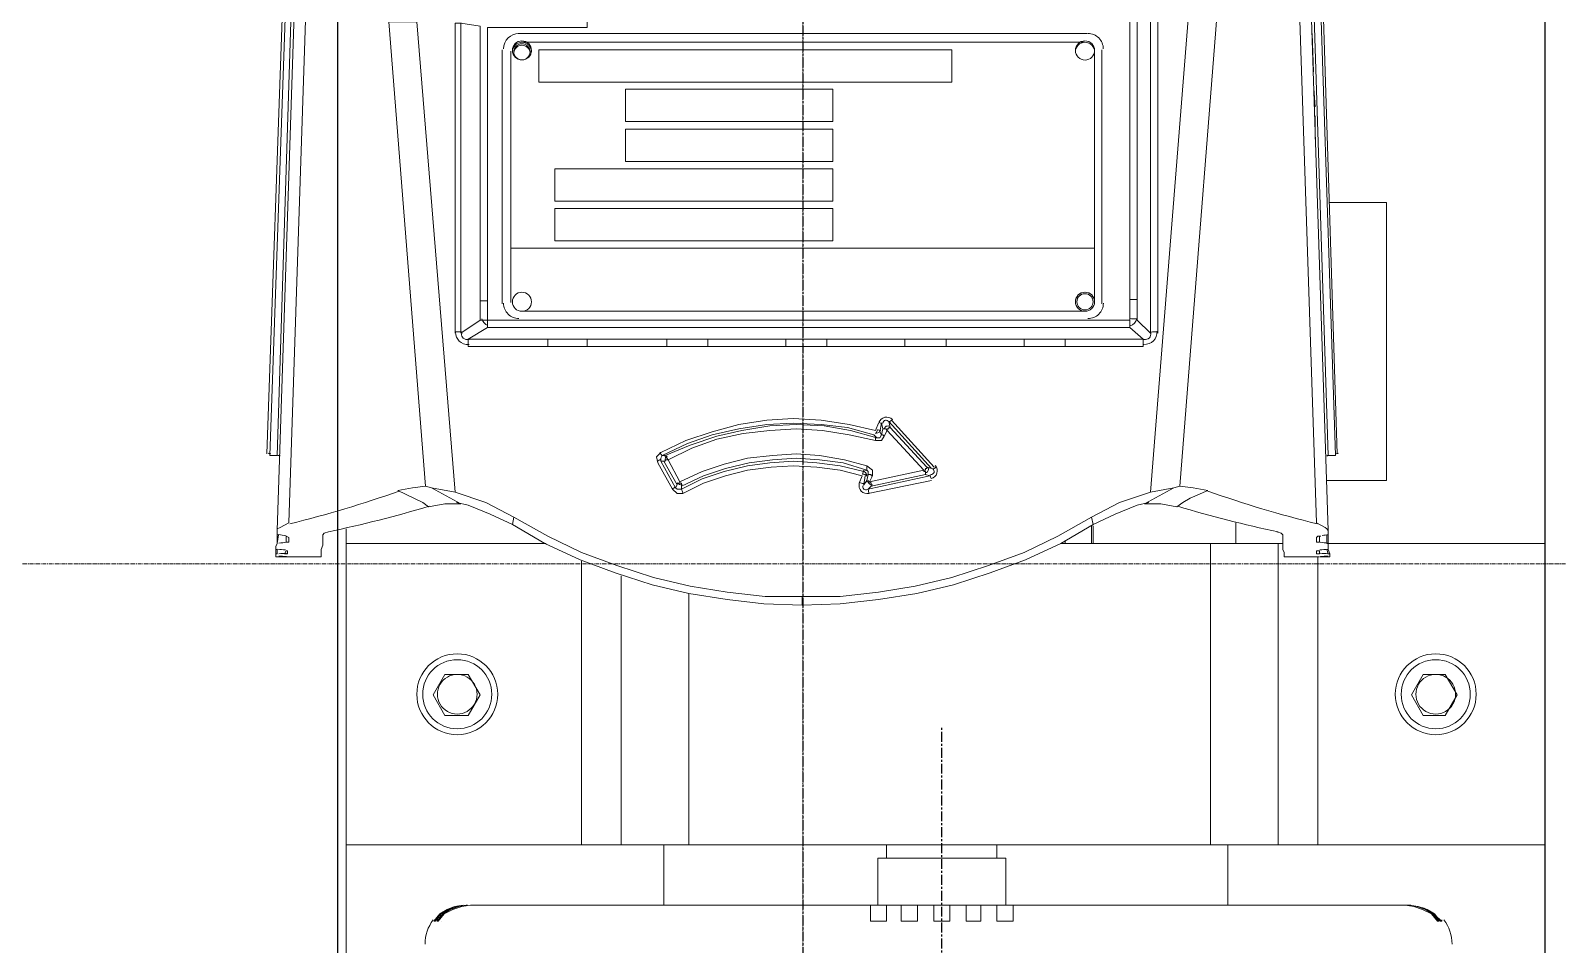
# Model space of a CAD drawing. Header units: inches. Extents: x 8618018 to 8935006, y 2431589 to 2567223.
# Drawn here: x 8666988.8 to 8667181, y 2519041.8 to 2519156.9 of the extents above; entities that cross this region are included whole.
import ezdxf

# ---------------------------------------------------------------- set-up
doc = ezdxf.new("R2010")
doc.units = ezdxf.units.IN
doc.header["$MEASUREMENT"] = 0
doc.linetypes.add('CENTER', pattern=[2, 1.25, -0.25, 0.25, -0.25])
doc.layers.add('CL', color=252, linetype='CENTER', lineweight=5)
for name, color, linetype in [('EQ', 252, 'Continuous'), ('PDF_CENTRE', 252, 'Continuous'), ('SKID', 252, 'Continuous')]:
    doc.layers.add(name, color=color, linetype=linetype)

# ---------------------------------------------------------------- blocks, each defined once
blk = doc.blocks.new('DP-11004B PL')
at = {"layer": 'EQ', "lineweight": 18}
for points in [[(-66.14, -245.8), (-60.96, -87.61), (-60.59, -75.02), (-55.6, -75.02)], [(55.97, -87.61), (43.76, -240.99), (39.87, -242.28), (36.36, -244.13), (32.1, -246.54), (27.85, -248.57), (23.4, -250.24), (18.78, -251.72), (14.15, -252.83), (9.53, -253.57), (4.72, -254.12), (-0.09, -254.12), (-4.72, -254.12), (-9.53, -253.57), (-14.15, -252.83), (-18.78, -251.72), (-23.4, -250.24), (-27.85, -248.57), (-32.1, -246.54), (-36.36, -244.13), (-39.87, -242.28), (-43.76, -240.99), (-48.57, -181.78)], [(60.41, -75.02), (60.96, -87.61), (66.14, -245.8)], [(-54.49, -149.77), (-59.48, -87.98), (-64.66, -244.87), (-65.77, -245.43), (-66.14, -245.61), (-66.14, -245.8), (-66.14, -246.35), (-65.96, -246.35), (-66.14, -247.46)], [(66.33, -249.13), (66.14, -249.13), (66.33, -249.13), (66.33, -248.94), (66.33, -248.76), (66.14, -248.76), (65.96, -248.2), (66.14, -248.2), (66.14, -247.83), (66.14, -247.46), (65.96, -247.46), (65.96, -246.35), (66.14, -246.35), (66.14, -245.8), (65.96, -245.61), (65.77, -245.43), (64.66, -244.87), (59.48, -87.98), (47.46, -240.25), (46.72, -240.43), (43.76, -240.99)], [(73.47, -90.04), (93.45, -90.04), (93.45, -247.46)], [(41.17, -219.34), (41.17, -216.93), (41.17, -142.19), (42.09, -142.56), (42.09, -216.93), (42.09, -219.34), (43.76, -221), (43.76, -142.74), (44.68, -142.93), (43.57, -142.37), (43.39, -142.37), (41.91, -142), (41.35, -141.82)], [(43.57, -141.82), (43.76, -142), (44.31, -142.37), (44.68, -142.93), (44.68, -221)], [(67.25, -236.18), (64.85, -158.65), (64.66, -158.65), (64.48, -158.65), (67.07, -236.36), (66.14, -236.36), (63.74, -161.43), (63.55, -161.98), (63.55, -166.24)], [(-67.44, -236.18), (-65.4, -177.71)], [(-65.03, -177.71), (-67.07, -236.36), (-66.14, -236.36), (-64.29, -177.71)], [(-46.72, -240.43), (-47.46, -240.25), (-52.08, -181.78), (-51.71, -181.78), (-50.6, -181.78), (-50.23, -181.78), (-49.86, -181.78), (-49.49, -181.78), (-48.94, -181.78), (-48.57, -181.78)], [(35.8, -183.26), (-35.8, -183.26)], [(35.43, -184.37), (-35.43, -184.37)], [(64.11, -183.26), (64.29, -188.07)], [(-37.84, -185.3), (-37.84, -217.3)], [(-36.73, -185.48), (-36.73, -210.27), (-36.73, -217.12)], [(36.73, -217.12), (36.73, -210.27), (36.73, -185.48)], [(37.65, -217.3), (37.65, -185.3)], [(64.29, -189.55), (64.48, -192.51)], [(64.48, -193.62), (64.48, -195.29)], [(64.48, -195.84), (64.48, -196.58)], [(64.48, -196.58), (64.48, -196.58)], [(65.96, -239.51), (73.47, -239.51), (73.47, -204.54), (66.33, -204.54)], [(-36.73, -210.27), (36.73, -210.27)], [(-37.84, -217.3), (-37.84, -217.3)], [(-35.43, -218.23), (35.43, -218.23)], [(37.65, -217.3), (37.65, -217.3)], [(42.83, -221.74), (41.17, -220.26), (-39.69, -220.26), (-42.09, -221.74)], [(-39.69, -220.26), (-39.69, -219.34), (41.17, -219.34), (41.17, -220.26)], [(35.8, -219.34), (-35.8, -219.34), (35.8, -219.34)], [(33.03, -222.67), (33.03, -221.74), (42.83, -221.74), (42.83, -222.67), (33.03, -222.67), (27.85, -222.67), (18.04, -222.67), (12.86, -222.67), (3.05, -222.67), (-2.13, -222.67), (-11.93, -222.67), (-17.11, -222.67), (-27.11, -222.67), (-32.1, -222.67), (-42.09, -222.67), (-42.09, -221.74), (-32.1, -221.74)], [(-32.1, -222.67), (-32.1, -221.74), (-27.11, -221.74)], [(-27.11, -222.67), (-27.11, -221.74), (-17.11, -221.74)], [(-17.11, -222.67), (-17.11, -221.74), (-11.93, -221.74)], [(-11.93, -222.67), (-11.93, -221.74), (-2.13, -221.74)], [(-2.13, -222.67), (-2.13, -221.74), (3.05, -221.74)], [(3.05, -222.67), (3.05, -221.74), (12.86, -221.74)], [(12.86, -222.67), (12.86, -221.74), (18.04, -221.74)], [(18.04, -222.67), (18.04, -221.74), (27.85, -221.74)], [(27.85, -222.67), (27.85, -221.74), (33.03, -221.74)], [(10.08, -233.03), (9.9, -232.29), (9.71, -233.4), (9.9, -233.77), (9.71, -234.14), (9.34, -234.14), (8.97, -233.77), (5.64, -232.85), (2.31, -232.48), (-1.2, -232.29), (-4.53, -232.48), (-8.05, -233.03), (-11.38, -233.77), (-14.52, -234.88), (-17.67, -236.36), (-17.3, -236.36)], [(15.63, -237.84), (16.19, -238.03), (10.82, -232.11), (11.01, -232.85)], [(11.19, -231.92), (16.56, -237.84)], [(9.16, -234.51), (9.9, -234.51), (10.27, -233.96)], [(-17.48, -237.1), (-17.85, -237.1), (-17.85, -236.73), (-17.67, -236.36)], [(-17.85, -237.1), (-16, -240.43)], [(-15.26, -240.25), (-15.26, -240.62), (-12.67, -239.32), (-9.9, -238.4), (-6.94, -237.66), (-4.16, -237.29), (-1.2, -237.1), (1.76, -237.29), (4.72, -237.66), (7.68, -238.4), (8.05, -238.21), (8.23, -238.4), (8.23, -238.77), (7.86, -238.95), (7.68, -240.06), (8.05, -239.51)], [(8.05, -237.66), (8.79, -238.21), (8.79, -238.95), (8.42, -239.69), (8.23, -239.69), (8.05, -239.69), (8.05, -239.51), (8.23, -238.77), (8.42, -238.77), (8.6, -238.77), (8.6, -238.95), (8.79, -238.95)], [(8.6, -240.25), (8.23, -240.62), (16, -238.95), (15.45, -238.77)], [(16.19, -239.51), (8.23, -241.17)], [(-47.46, -240.25), (-49.12, -240.43), (-50.97, -240.8), (-48.94, -241.73), (-47.83, -242.28), (-47.09, -242.84), (-45.05, -242.47), (-43.02, -242.47), (-46.72, -240.43), (-43.76, -240.99)], [(47.46, -240.25), (49.12, -240.43), (50.97, -240.8), (48.75, -241.73), (47.83, -242.28), (47.09, -242.84), (45.05, -242.47), (43.02, -242.47), (46.72, -240.43)], [(-43.57, -242.28), (-42.09, -242.65), (-39.32, -243.76), (-36.54, -245.06)], [(43.57, -242.28), (42.09, -242.65), (39.32, -243.76), (36.54, -245.06)], [(-57.45, -245.61), (-57.45, -247.46)], [(36.36, -244.13), (36.54, -245.06), (32.47, -247.46), (28.03, -249.5), (23.59, -251.16), (18.96, -252.64), (14.34, -253.75), (9.53, -254.49), (4.72, -255.05), (-0.09, -255.23), (-0.09, -254.12), (-0.09, -255.23), (-4.9, -255.05), (-9.53, -254.49), (-14.34, -253.75), (-18.96, -252.64), (-23.59, -251.16), (-28.03, -249.5), (-32.47, -247.46), (-36.54, -245.06), (-36.36, -244.13)], [(36.36, -247.46), (36.36, -245.24)], [(36.54, -247.46), (36.54, -245.24)], [(54.49, -244.87), (54.49, -247.46)], [(-66.14, -246.35), (-66.14, -247.46), (-66.33, -247.83), (-66.33, -248.2), (-66.14, -248.2), (-66.14, -248.76), (-66.33, -248.76), (-66.33, -248.94), (-66.33, -249.13), (-66.14, -249.13), (-66.33, -249.13)], [(-66.14, -247.46), (-66.14, -247.46)], [(32.47, -247.46), (51.34, -247.46), (51.34, -285.39), (-14.34, -285.39), (-22.85, -285.39), (-27.85, -285.39), (-57.45, -285.39), (-57.45, -247.46), (-32.29, -247.46)], [(33.03, -247.09), (33.03, -247.46)], [(51.34, -285.39), (59.85, -285.39), (59.85, -247.46), (51.34, -247.46)], [(59.67, -245.98), (60.22, -246.17), (60.41, -246.35), (60.41, -247.09), (60.41, -247.65), (60.41, -248.2), (60.59, -248.57), (60.59, -248.94), (60.59, -249.13), (64.85, -249.13), (64.85, -285.39)], [(59.85, -247.46), (60.41, -247.46)], [(65.03, -246.54), (65.03, -247.28), (64.66, -247.28), (64.66, -246.72), (64.85, -246.54), (65.22, -246.54)], [(66.14, -247.46), (66.14, -247.46)], [(-66.33, -248.76), (-66.33, -248.2)], [(-66.33, -248.76), (-66.33, -248.76)], [(-66.33, -249.13), (-66.33, -249.13)], [(-66.14, -249.13), (-66.14, -249.13)], [(-65.22, -249.13), (-64.85, -249.13), (-65.22, -249.13)], [(-65.22, -249.13), (-65.22, -249.13)], [(-27.85, -285.39), (-27.85, -249.68)], [(65.03, -249.13), (64.85, -249.13), (65.03, -249.13)], [(65.03, -249.13), (65.03, -249.13)], [(66.14, -248.2), (66.33, -248.76)], [(66.14, -249.13), (66.14, -249.13)], [(66.33, -248.76), (66.33, -248.76)], [(66.33, -249.13), (66.33, -249.13)], [(-22.85, -251.53), (-22.85, -285.39)], [(-14.34, -253.75), (-14.34, -285.39)], [(-0.09, -255.23), (-0.09, -255.23)], [(-57.45, -285.39), (-57.45, -304.45)], [(-17.48, -285.39), (-17.48, -292.98)], [(10.56, -285.39), (10.56, -287.06)], [(24.44, -287.06), (24.44, -285.39)], [(53.49, -285.39), (53.49, -292.98)], [(93.45, -285.39), (93.45, -304.45)], [(25.55, -292.98), (25.55, -287.06), (9.45, -287.06), (9.45, -292.98)], [(-42.72, -292.98), (-43.83, -293.16), (-44.76, -293.53), (-45.68, -294.09), (-46.42, -295.01), (-46.24, -295.01), (-45.5, -294.09), (-44.57, -293.53), (-43.46, -293.16), (-42.35, -292.98), (-42.17, -292.98), (-43.28, -293.16), (-44.39, -293.53), (-45.31, -294.09), (-46.05, -295.01), (-45.87, -295.01), (-45.13, -294.09), (-44.02, -293.53), (-42.91, -293.16), (-41.8, -292.98), (8.53, -292.98), (8.53, -293.16), (8.53, -293.53), (8.53, -294.09), (8.53, -295.01), (10.56, -295.01), (10.56, -294.09), (10.56, -293.53), (10.56, -293.16), (10.56, -292.98), (12.41, -292.98), (12.41, -293.16), (12.41, -293.53), (12.41, -294.09), (12.41, -295.01), (14.45, -295.01), (14.45, -294.09), (14.45, -293.53), (14.45, -293.16), (14.45, -292.98), (16.48, -292.98), (16.48, -293.16), (16.48, -293.53), (16.48, -294.09), (16.48, -295.01), (18.52, -295.01), (18.52, -294.09), (18.52, -293.53), (18.52, -293.16), (18.52, -292.98), (20.55, -292.98), (20.55, -293.16), (20.55, -293.53), (20.55, -294.09), (20.55, -295.01), (22.4, -295.01), (22.4, -294.09), (22.4, -293.53), (22.4, -293.16), (22.4, -292.98), (24.44, -292.98), (24.44, -293.16), (24.44, -293.53), (24.44, -294.09), (24.44, -295.01), (26.48, -295.01), (26.48, -294.09), (26.48, -293.53), (26.48, -293.16), (26.48, -292.98), (75.8, -292.98), (76.91, -293.16), (78.02, -293.53), (79.13, -294.09), (79.87, -295.01), (80.06, -295.01), (79.32, -294.09), (78.39, -293.53), (77.28, -293.16), (75.99, -292.98), (76.36, -292.98), (77.47, -293.16), (78.58, -293.53), (79.5, -294.09), (80.24, -295.01), (80.43, -295.01), (78.95, -293.72), (78.21, -293.35), (77.28, -293.16)], [(-41.54, -292.98), (-41.35, -292.98)], [(-40.8, -292.98), (-41.17, -292.98)], [(10.56, -292.98), (8.53, -292.98)], [(14.45, -292.98), (12.41, -292.98)], [(18.52, -292.98), (16.48, -292.98)], [(22.4, -292.98), (20.55, -292.98)], [(26.48, -292.98), (24.44, -292.98)], [(75.99, -292.98), (75.8, -292.98)], [(76.36, -292.98), (76.54, -292.98)], [(-45.42, -295.01), (-45.42, -295.01)], [(80.43, -294.83), (80.43, -295.01)]]:
    blk.add_lwpolyline(points, dxfattribs=at)
at = {"layer": 'EQ'}
blk.add_lwpolyline([(93.45, -440.04), (93.45, -90.04), (-58.55, -90.04), (-58.55, -440.04)], close=True, dxfattribs=at)
at = {"layer": 'EQ', "lineweight": 18}
for points in [[(-43.76, -221), (-43.76, -181.97, -0.009971), (-42.93, -181.98)], [(-27.11, -181.41), (-27.11, -182.52), (-39.69, -182.52), (-39.69, -216.93), (-39.69, -219.34, -0.009971), (-40.51, -219.33)], [(-34.14, -185.57, 0.414213), (-35.34, -184.37, 0.414213), (-36.54, -185.57)], [(36.73, -185.57, 0.414213), (35.52, -184.37, 0.414213), (34.32, -185.57)], [(-34.32, -185.67, 0.390072), (-35.34, -184.74, 0.3901), (-36.35, -185.67)], [(36.73, -217.03, 0.414213), (35.52, -215.82, 0.414213), (34.32, -217.03)], [(41.19, -220.04, 0.271893), (42.05, -219.18, -0.012225), (41.17, -219.15)], [(8.25, -240.66, 0.004701), (8.34, -241.15, -0.560303), (7.12, -239.88), (7.49, -238.95), (4.72, -238.21), (1.76, -237.84), (-1.2, -237.66), (-3.98, -237.84), (-6.94, -238.21), (-9.71, -238.95), (-12.49, -239.88), (-15.08, -241.17), (-15.82, -241.17), (-16.37, -240.62), (-18.22, -237.29), (-18.41, -236.55), (-17.85, -235.99), (-14.71, -234.51), (-11.38, -233.4), (-8.05, -232.48), (-4.53, -231.92), (-1.2, -231.74), (2.31, -231.92), (5.83, -232.48), (9.16, -233.22), (9.53, -232.29)], [(10.88, -232.19, 0.017594), (11.28, -231.86, 0.56043), (9.58, -232.24, 0.02222), (10.04, -232.33)], [(9.25, -233.59, 0.007024), (9.39, -233.13, 0.02222), (9.85, -233.26)], [(8, -238.81, -0.02222), (7.54, -238.72, 0.006115), (7.68, -238.24)], [(16.02, -238.81, 0.004701), (16.16, -239.29, 0.560209), (16.68, -237.63)], [(-15.08, -241.06, -0.010065), (-15.26, -240.62), (-15.82, -240.62), (-16, -240.43), (-15.82, -240.06)], [(-64.85, -249.13), (-60.59, -249.13), (-60.59, -248.94), (-60.59, -248.57), (-60.59, -248.2), (-60.41, -247.65), (-60.41, -247.09), (-60.41, -246.35), (-60.22, -246.17), (-59.67, -245.98, 0.021935), (-47.01, -242.76)], [(65.39, -246.45, 0.000948), (66.14, -246.35), (66.14, -247.46), (93.45, -247.46), (93.45, -285.39), (64.85, -285.39), (59.85, -285.39)]]:
    blk.add_lwpolyline(points, format="xyb", dxfattribs=at)
for points in [[(-43.02, -181.97), (-43.02, -221), (-40.61, -219.34), (-40.61, -216.93), (-40.61, -182.34)], [(-33.21, -189.37), (18.78, -189.37), (18.78, -185.3), (-33.21, -185.3)], [(-22.29, -194.36), (3.79, -194.36), (3.79, -190.29), (-22.29, -190.29)], [(-22.29, -199.36), (3.79, -199.36), (3.79, -195.29), (-22.29, -195.29)], [(-31.18, -204.35), (3.79, -204.35), (3.79, -200.28), (-31.18, -200.28)], [(-31.18, -209.35), (3.79, -209.35), (3.79, -205.28), (-31.18, -205.28)], [(9.34, -234.14), (9.16, -234.14), (9.16, -234.33), (9.16, -234.51), (5.83, -233.77), (2.5, -233.22), (-0.83, -233.03), (-4.16, -233.22), (-7.49, -233.59), (-10.82, -234.33), (-13.97, -235.44), (-16.93, -236.92), (-17.11, -236.73), (-17.11, -236.55), (-17.3, -236.55), (-17.3, -236.36), (-14.15, -235.07), (-10.82, -233.96), (-7.68, -233.22), (-4.16, -232.66), (-0.83, -232.48), (2.68, -232.66), (6.01, -233.22)], [(15.63, -237.84), (15.63, -238.03), (15.45, -238.03), (15.45, -238.21), (15.26, -238.21), (15.26, -238.4), (15.45, -238.4), (15.45, -238.58), (15.45, -238.77), (8.6, -240.25), (8.6, -240.06), (8.6, -239.88), (8.42, -239.69), (15.26, -238.21), (10.64, -233.22), (10.64, -233.03), (10.82, -233.03), (10.82, -232.85), (11.01, -232.85)], [(10.08, -233.03), (10.27, -233.03), (10.45, -233.03), (10.64, -233.22), (10.27, -233.96), (10.08, -233.77), (9.9, -233.77)], [(8.05, -237.66), (8.05, -237.84), (8.05, -238.03), (8.05, -238.21), (5.09, -237.29), (2.13, -236.92), (-0.83, -236.73), (-3.79, -236.92), (-6.75, -237.29), (-9.71, -238.03), (-12.49, -238.95), (-15.26, -240.25), (-15.26, -240.06), (-15.26, -239.88), (-15.45, -239.88), (-15.45, -239.69), (-12.67, -238.4), (-9.9, -237.47), (-6.94, -236.73), (-3.79, -236.36), (-0.83, -236.18), (2.13, -236.36), (5.27, -236.92)], [(-16.93, -236.92), (-15.45, -239.69), (-15.45, -239.88), (-15.63, -239.88), (-15.82, -239.88), (-15.82, -240.06), (-17.48, -237.1), (-17.3, -237.1), (-17.3, -236.92), (-17.11, -236.92)], [(-65.03, -246.54), (-65.03, -247.28), (-64.66, -247.28), (-64.66, -246.72)], [(-65.03, -248.39), (-65.22, -248.76), (-64.85, -248.76), (-64.85, -248.39)], [(65.03, -248.76), (65.03, -248.39), (64.66, -248.39), (64.66, -248.76)], [(-45.05, -263.93), (-46.53, -266.52), (-45.05, -269.11), (-42.09, -269.11), (-40.61, -266.52), (-42.09, -263.93)], [(76.62, -266.52), (78.1, -269.11), (80.87, -269.11), (82.35, -266.52), (80.87, -263.93), (78.1, -263.93)]]:
    blk.add_lwpolyline(points, close=True, dxfattribs=at)
for points in [[(-35.34, -184.19, 0.414213), (-36.54, -185.39, 2.414213)], [(36.73, -185.39, 0.414213), (35.52, -184.19, 2.414213)], [(-36.54, -217.03, 0.414213), (-35.34, -218.23, 2.414213)], [(35.52, -218.23, 0.414213), (36.73, -217.03, 2.414213)], [(-37.65, -217.21, 0.414214), (-35.71, -219.15, -0.414214)], [(35.89, -219.15, 0.414214), (37.84, -217.21, -0.414214)], [(-45.64, -265.18, 0.267931), (-45.64, -267.68, 0.267957), (-43.48, -268.92, 0.267957), (-41.32, -267.68, 0.267931), (-41.32, -265.18, 0.267957), (-43.48, -263.93, 0.267957)], [(77.5, -265.18, 0.267931), (77.5, -267.68, 0.267957), (79.67, -268.92, 0.267957), (81.83, -267.68, 0.267931), (81.83, -265.18, 0.267957), (79.67, -263.93, 0.267957)]]:
    blk.add_lwpolyline(points, format="xyb", close=True, dxfattribs=at)
for centre, radius in [((-35.34, -185.57), 1.02), ((35.52, -217.03), 1.02), ((-43.48, -266.43), 5.09), ((79.67, -266.43), 5.09), ((-43.48, -266.43), 4.35), ((79.67, -266.43), 4.35)]:
    blk.add_circle(centre, radius, dxfattribs=at)
for centre, radius, start, end in [((-35.71, -185.2), 1.94, 89.9835, 179.9835), ((35.89, -185.2), 1.94, 0.0165, 90.0165), ((-39.78, -196.86), 20.07, 267.9071, 270.1978), ((-35.34, -217.03), 1.2, 89.9835, 179.9835), ((-35.34, -217.03), 1.2, 0.0165, 90.0165), ((35.52, -217.03), 1.02, 3.5948, 176.4052), ((41.26, -199.08), 17.67, 269.6978, 272.4994), ((-43.66, -240.89), 20.07, 87.9071, 90.1922), ((-39.22, -218.88), 1.2, 195.0842, 250.6147), ((44.59, -238.49), 17.67, 89.6924, 92.4995), ((9.25, -233.12), 0.463, 255.02, 340.9388), ((10.73, -233.12), 0.463, 46.2248, 159.0657), ((-8.51, -231.09), 10.64, 207.3667, 209.9711), ((-21.28, -231.46), 6.38, 297.9383, 302.3767), ((-16.84, -236.82), 0.463, 119.2951, 206.8342), ((15.36, -238.12), 0.463, 286.8473, 38.4357), ((12.03, -232.75), 6.94, 309.4135, 313.4454), ((-15.36, -239.6), 0.463, 211.0365, 295.0049), ((8.88, -234.6), 5.46, 251.6586, 256.7502), ((7.59, -238.86), 0.463, 344.8445, 71.2904), ((8.7, -239.6), 0.463, 167.0854, 278.2671), ((-98.78, -105.53), 143.58, 283.7967, 289.5307), ((-19.43, -234.97), 6.38, 297.9383, 302.3767), ((98.97, -105.53), 143.58, 250.4697, 256.2038), ((90.29, -100.1), 149.03, 253.1909, 258.2172), ((-32.42, -42.73), 206.34, 260.6407, 260.9091), ((-93.19, -32.61), 216.53, 277.2354, 277.4941), ((93.37, -32.61), 216.53, 262.5059, 262.7646), ((-64.33, -36.6), 212.53, 269.5264, 269.7851), ((-46.21, -38.28), 210.84, 264.5952, 264.8595), ((-60.23, -34.02), 215.11, 268.478, 268.7335), ((-78.55, -34.46), 214.66, 273.3732, 273.6297), ((46.21, -38.28), 210.84, 275.1405, 275.4048), ((64.33, -36.6), 212.53, 270.2149, 270.4736), ((78.73, -34.46), 214.66, 266.3703, 266.6268), ((60.41, -34.02), 215.11, 271.2665, 271.522), ((-42.44, -297.88), 5.09, 143.1299, 180), ((76.63, -297.88), 5.09, 360, 36.8701)]:
    blk.add_arc(centre, radius, start, end, dxfattribs=at)
for points in [[(-43.69, -220.85), (-43.69, -221.78), (-43.01, -222.42), (-41.99, -222.42)], [(-42.92, -220.99), (-43.01, -221.54), (-42.62, -221.86), (-41.96, -221.76)], [(42.92, -222.41), (43.91, -222.41), (44.61, -221.72), (44.61, -220.73)], [(42.92, -221.77), (43.53, -221.86), (43.89, -221.49), (43.8, -220.89)], [(10.4, -231.94), (10.24, -231.97), (10.13, -232.12), (10.09, -232.32)], [(10.86, -232.15), (10.73, -231.98), (10.56, -231.9), (10.4, -231.94)], [(-67.25, -236.08), (-67.26, -236.12), (-67.14, -236.16), (-66.95, -236.17)], [(-65.77, -236.45), (-65.77, -236.41), (-65.89, -236.38), (-66.07, -236.37)], [(66.26, -236.37), (66.08, -236.38), (65.96, -236.41), (65.96, -236.45)], [(67.14, -236.17), (67.32, -236.16), (67.44, -236.12), (67.44, -236.08)], [(16.53, -238.5), (16.57, -238.35), (16.51, -238.17), (16.35, -238.03)], [(7.63, -240.09), (7.54, -240.29), (7.56, -240.48), (7.67, -240.6)], [(16.12, -238.79), (16.32, -238.76), (16.48, -238.66), (16.53, -238.5)], [(7.67, -240.6), (7.78, -240.72), (7.96, -240.75), (8.16, -240.68)]]:
    blk.add_open_spline(points, degree=3, dxfattribs=at)
at = {"layer": 'PDF_CENTRE', "linetype": 'CENTER'}
for p, q in [((0, 33.72), (0, -502.1)), ((17.5, -500.42), (17.5, -270.44))]:
    blk.add_line(p, q, dxfattribs=at)
blk = doc.blocks.new('GA CRM')
at = {"layer": 'CL', "ltscale": 0.1}
blk.add_line((39005, 47985.86), (39005, 47513.64), dxfattribs=at)
at = {"layer": 'CL', "ltscale": 0.4}
blk.add_line((36272.5, 47749.75), (39337.5, 47749.75), dxfattribs=at)
at = {"layer": 'SKID'}
blk.add_blockref('DP-11004B PL', (39005, 47999.75), dxfattribs=at)

msp = doc.modelspace()

# ---------------------------------------------------------------- block references
at = {"color": 252}
msp.add_blockref('GA CRM', (8628081, 2471340), dxfattribs=at)

doc.saveas('drawing.dxf')
